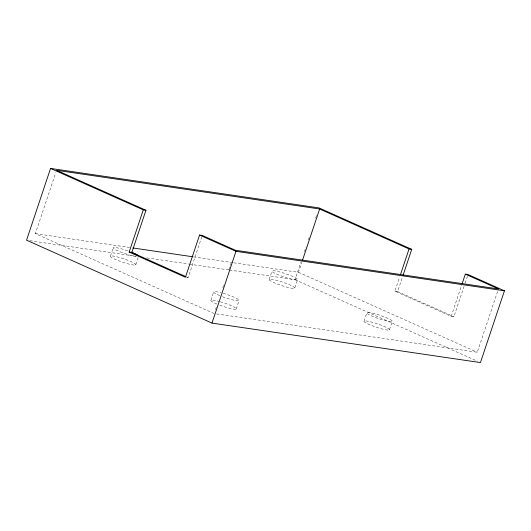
<?xml version="1.0" encoding="UTF-8"?>
<svg xmlns="http://www.w3.org/2000/svg" width="531" height="531" viewBox="0 0 531 531"><rect width="100%" height="100%" fill="white"/><g stroke="black" fill="none" stroke-linecap="round" stroke-linejoin="round"><path stroke-width="0.4" stroke-dasharray="2.65 1.99" d="M214.179 313.562L35.371 233.62L55.775 172.648M110.448 256.061L113.276 247.619M135.71 264.936A13.474 1.779 18.5 0 0 118.506 257.243A13.474 1.779 18.5 0 0 115.028 259.314A13.474 1.779 18.5 0 0 135.71 264.936L138.538 256.493M186.786 277.454L188.127 277.653L201.727 237.005M210.966 300.221L213.794 291.778M215.486 309.653L216.27 307.31M222.808 287.769L223.591 285.426M228.821 269.788L230.919 263.535M236.229 309.095L239.05 300.652M269.197 279.485L272.025 271.042M229.531 270.04L295.01 279.671L300.752 262.506M304.409 251.588L305.975 246.908M308.319 239.886L309.367 236.766M315.626 218.049L316.675 214.929M233.713 262.792L298.462 272.31L301.86 262.148M294.732 288.074A13.474 1.779 18.5 0 0 276.193 280.215A13.474 1.779 18.5 0 0 274.965 283.056A13.474 1.779 18.5 0 0 294.732 288.074L297.559 279.631A13.474 1.779 18.5 0 0 279.021 271.772A13.474 1.779 18.5 0 0 277.793 274.613A13.474 1.779 18.5 0 0 297.559 279.631M364.087 321.082L366.914 312.64M464.101 286.255L453.905 316.741L451.217 316.343L394.925 291.18L399.637 277.109M394.925 291.18L397.613 291.572L402.584 276.717M389.382 329.937A13.474 1.779 18.5 0 0 372.052 322.224A13.474 1.779 18.5 0 0 368.766 324.361A13.474 1.779 18.5 0 0 389.382 329.937L392.203 321.494A13.474 1.779 18.5 0 0 374.879 313.781A13.474 1.779 18.5 0 0 371.594 315.918A13.474 1.779 18.5 0 0 392.203 321.494M451.217 316.343L461.678 285.074M465.149 283.129L467.506 276.093M216.635 313.927L477.269 352.259L498.456 288.937M35.371 233.62L129.624 247.479M193.556 256.885L232.897 262.666M29.822 240.669L136.228 256.314M146.868 257.88L188.611 264.02M189.428 264.139L228.715 269.921M397.613 291.572L453.905 316.741M298.462 272.31L477.269 352.259M295.01 279.671L477.409 361.219M186.627 276.983L188.127 277.653M220.292 301.761A13.474 1.779 18.5 0 1 236.348 308.989A13.474 1.779 18.5 0 1 218.387 304.661M216.907 304.064A13.474 1.779 18.5 0 1 210.867 300.307A13.474 1.779 18.5 0 1 219.024 301.402M223.12 293.318A13.474 1.779 18.5 0 1 239.169 300.546A13.474 1.779 18.5 0 1 221.215 296.218M219.734 295.621A13.474 1.779 18.5 0 1 213.654 291.917A13.474 1.779 18.5 0 1 221.082 292.76M135.836 256.5A13.474 1.779 18.5 0 1 113.966 248.813A13.474 1.779 18.5 0 1 127.911 250.864"/><path stroke-width="0.8" d="M403.102 275.158L411.737 249.358L319.025 207.906L50.558 168.427L26.55 240.185L211.975 323.094L480.442 362.573L504.45 290.815L468.023 274.527L465.342 274.135L462.202 283.514M129.152 252.092L143.277 209.878L145.959 210.276L131.834 252.484L129.152 252.092L185.438 277.262L199.563 235.047L202.251 235.439L235.359 250.247L498.456 288.937L465.342 274.135M211.975 323.094L235.99 251.329L504.45 290.815M302.385 260.588L319.649 208.995L409.049 248.966L411.737 249.358M400.42 274.759L409.049 248.966M319.649 208.995L56.558 170.305L145.959 210.276M132.903 247.964L192.733 256.765M50.558 168.427L143.277 209.878M199.563 235.047L235.99 251.329M131.834 252.484L185.877 276.644M131.111 252.052A13.474 1.779 18.5 0 1 137.848 255.305"/></g></svg>
